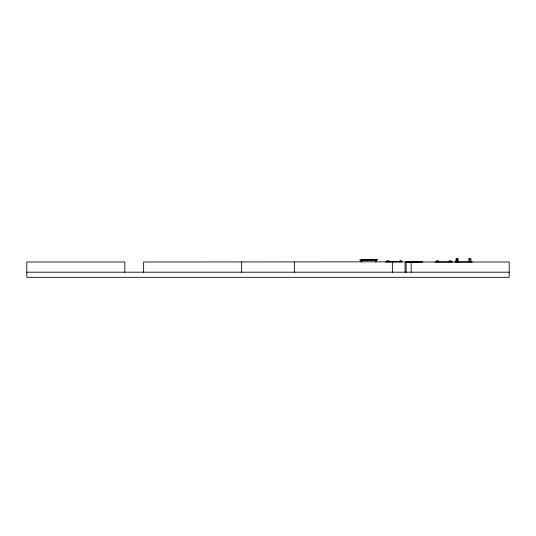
<?xml version="1.0" encoding="UTF-8"?>
<svg xmlns="http://www.w3.org/2000/svg" width="536" height="536" viewBox="0 0 536 536"><rect width="100%" height="100%" fill="white"/><g stroke="black" fill="none" stroke-linecap="round" stroke-linejoin="round"><path stroke-width="0.8" d="M405.048 261.99L509.2 261.99L509.2 277.306L26.8 277.306L26.8 261.99L124.814 261.99L124.814 272.194M405.048 262.144L422.623 261.829L405.048 261.829L405.048 272.194M26.8 272.194L509.2 272.194M472.29 261.997L454.722 261.997M471.003 261.829L471.003 258.694L468.893 258.694L468.893 261.829M469.791 258.694L469.791 261.829M458.119 261.829L458.119 258.694L456.009 258.694L456.009 261.829M457.221 258.694L457.221 261.829M456.324 258.694L456.324 261.829M452.598 261.997L435.031 261.997M451.312 261.829L451.312 260.891L449.202 260.891L449.202 261.829M450.099 260.891L450.099 261.829M438.421 261.829L438.421 260.891L436.317 260.891L436.317 261.829M437.523 260.891L437.523 261.829M411.186 261.99L411.186 272.194M406.141 261.99L406.141 272.194M401.819 261.829L401.819 260.891L399.709 260.891L399.709 261.829M400.606 260.891L400.606 261.829M392.365 261.99L392.365 272.194M388.935 261.829L388.935 260.891L386.825 260.891L386.825 261.829M388.037 260.891L388.037 261.829M387.139 260.891L387.139 261.829M385.538 261.997L403.106 261.829L143.635 261.99L143.635 272.194M376.131 260.107L376.131 261.829L375.522 261.829L375.522 259.947L361.827 259.947L361.827 261.829L361.197 261.829L361.197 260.107M294.351 261.99L294.351 272.194M241.649 261.99L241.649 272.194M377.451 259.793L359.877 260.107L377.451 259.793"/></g></svg>
